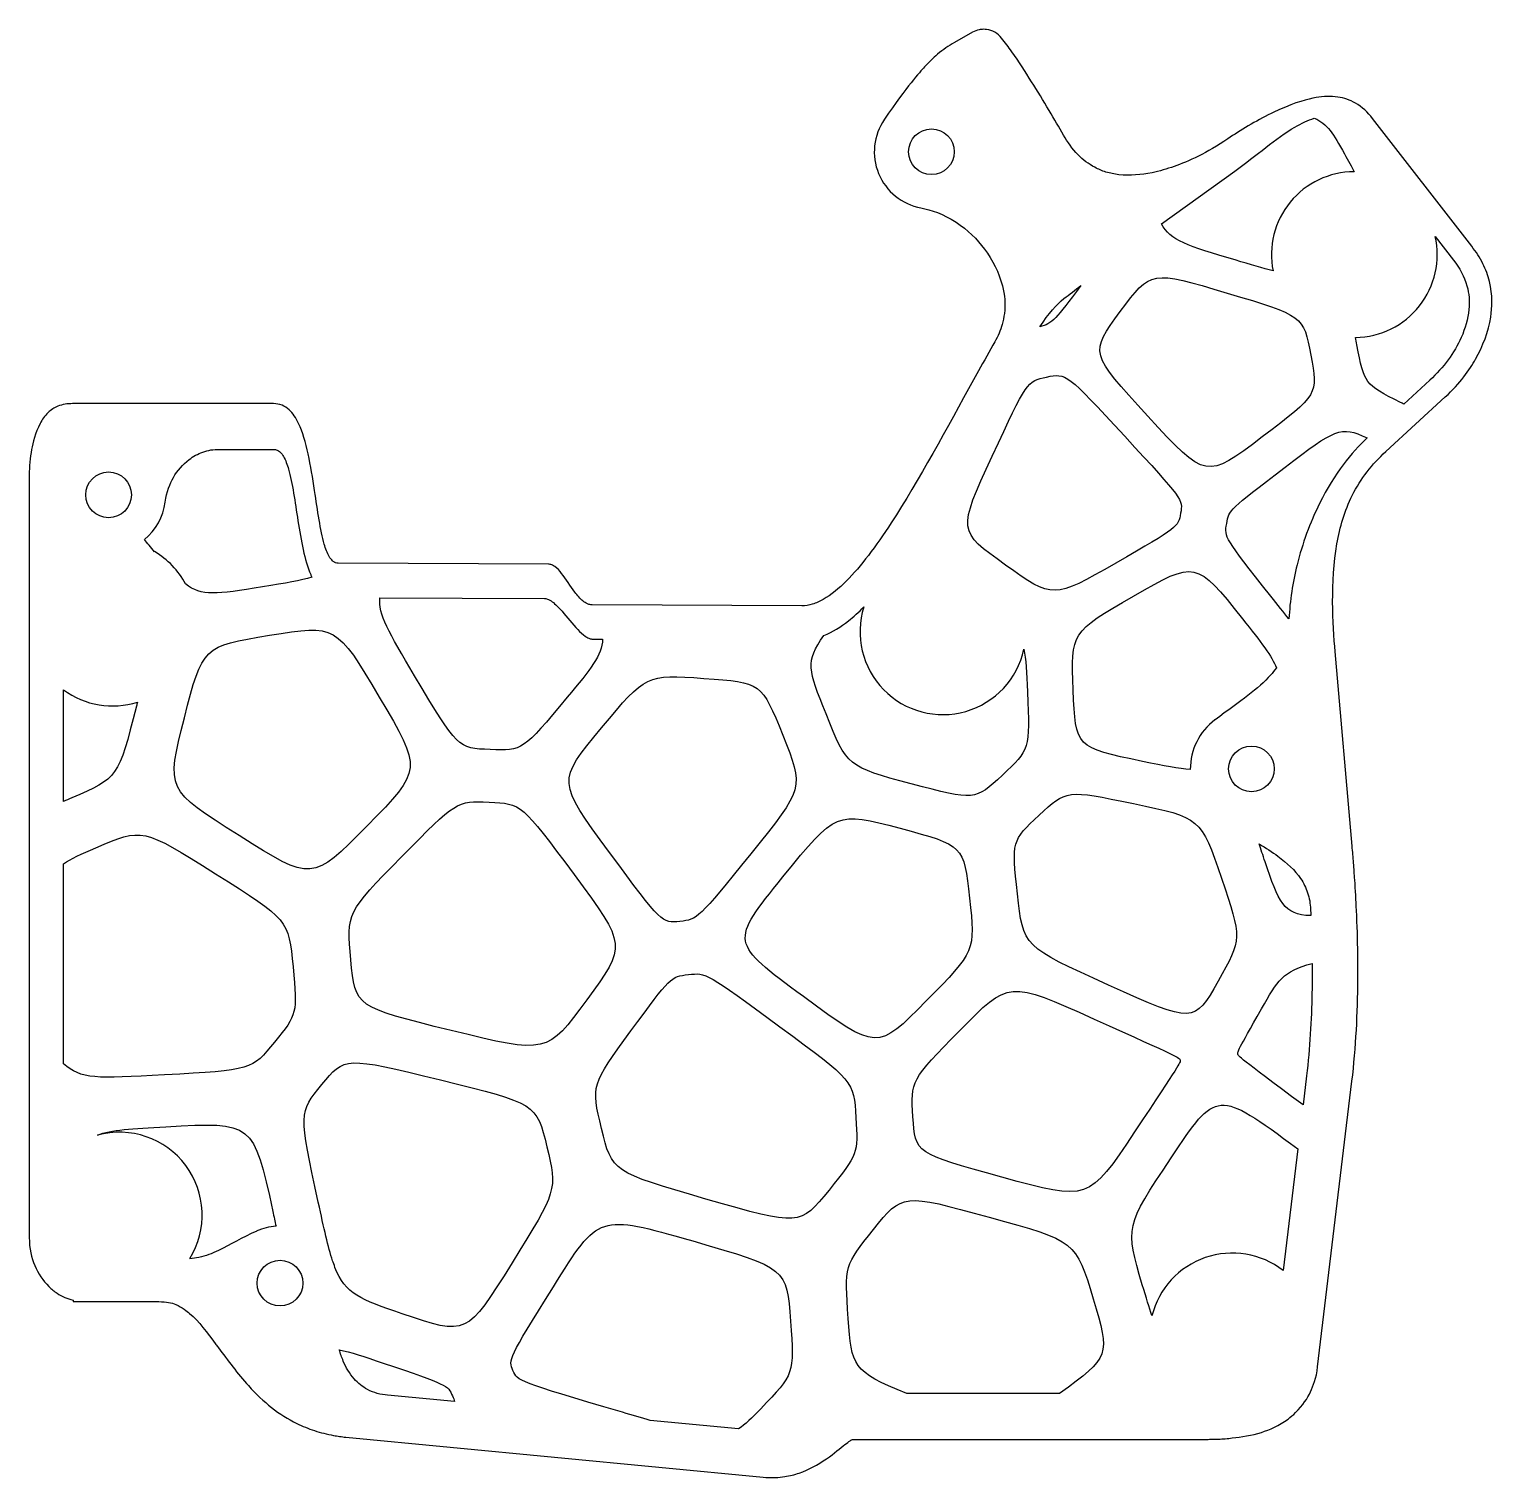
# Model space of a CAD drawing. Header units: millimetres. Extents: x -13 to 115, y -70 to 57.
import ezdxf

# ---------------------------------------------------------------- set-up
doc = ezdxf.new("R2010")
doc.units = ezdxf.units.MM
doc.layers.get('0').update_dxf_attribs({"linetype": 'CONTINUOUS'})

msp = doc.modelspace()

# ---------------------------------------------------------------- linework, layer by layer
for p, q in [((69.58, 56.46), (68.01, 55.57)), ((113.27, 37.73), (104.59, 48.91)), ((86.13, 39.69), (92.53, 44.3)), ((110.07, 38.6), (111.69, 36.51)), ((109.61, 26.02), (107.33, 23.92)), ((105.76, 19.77), (110.96, 24.55)), ((8.44, 23.96), (-9.15, 23.96)), ((3.69, 19.96), (8.44, 19.96)), ((-12.94, 17.73), (-12.94, -49)), ((32.48, 9.91), (14.1, 9.99)), ((17.74, 6.97), (32.13, 6.91)), ((54.65, 6.27), (36.3, 6.35)), ((36.29, 3.35), (37.23, 3.35)), ((102.81, -14.75), (101.32, 2.26)), ((-9.94, -10.85), (-9.94, -1.09)), ((-9.94, -33.8), (-9.94, -16.32)), ((98.82, -34.86), (98.51, -37.4)), ((99.79, -60.33), (102.79, -35.33)), ((98.05, -41.26), (96.77, -51.89)), ((-9.11, -54.49), (-9.11, -54.62)), ((-9.11, -54.62), (-1.6, -54.62)), ((77.2, -62.67), (63.84, -62.67)), ((24.27, -63.37), (18.42, -62.81)), ((49.12, -65.76), (41.39, -65.02)), ((14.76, -66.48), (51.27, -69.98)), ((59.11, -66.67), (90.07, -66.67))]:
    msp.add_line(p, q)
for centre in [(66, 46), (-6, 15.98), (94, -8), (9, -53)]:
    msp.add_circle(centre, 2)
for centre, radius, start, end in [((66, 46), 5, 145.3941, 259.3896), ((103, 37), 7.25, 90.0904, 191.3445), ((103, 37), 7.25, -89.1301, 12.7255), ((-6, 15.98), 5, 308.828, 352.7552), ((-5.65, 4.76), 7.25, 28.1832, 59.5176), ((67, 4), 7.25, 162.547, 347.7791), ((-5.65, 4.76), 7.25, 233.7025, 287.501), ((94, -8), 5.35, 126.6431, 180.5024), ((-5.06, -47.04), 7.25, -31.7623, 105.3069), ((9, -53), 5, 94.0491, 114.0826), ((9, -53), 5, 16.052, 23.1237), ((92.32, -57.62), 7.25, 52.1517, 165.8573)]:
    msp.add_arc(centre, radius, start, end)
for points, knots in [([(70.35, 56.7), (70.29, 56.7), (70.24, 56.69), (69.97, 56.64), (69.77, 56.56), (69.58, 56.46)], [0.20314695, 0.20314695, 0.20314695, 0.20314695, 0.22004633, 0.22004633, 0.28432522, 0.28432522, 0.28432522, 0.28432522]), ([(72.14, 55.95), (71.97, 56.16), (71.78, 56.33), (71.32, 56.58), (71.08, 56.67), (70.66, 56.72), (70.5, 56.72), (70.35, 56.7)], [0, 0, 0, 0, 0.0778814, 0.0778814, 0.1557675, 0.1557675, 0.2031469, 0.2031469, 0.2031469, 0.2031469]), ([(66.53, 54.53), (66.16, 54.21), (65.78, 53.84), (64.95, 52.95), (63.89, 51.75), (61.88, 48.84)], [0.1744643, 0.1744643, 0.1744643, 0.1744643, 0.3095459, 0.3095459, 0.4645663, 0.4645663, 0.4645663, 0.4645663]), ([(76.3, 49.6), (75.79, 50.46), (75.27, 51.34), (74.23, 52.98), (73.65, 53.89), (73.03, 54.76)], [0.229882, 0.229882, 0.229882, 0.229882, 0.4965283, 0.4965283, 0.7811762, 0.7811762, 0.7811762, 0.7811762]), ([(104.59, 48.91), (104.18, 49.45), (103.69, 49.92), (102.62, 50.53), (102.11, 50.71), (100.94, 50.88), (100.29, 50.85), (98.9, 50.61), (97.88, 50.34), (96.21, 49.58), (95.96, 49.47), (95.72, 49.35)], [0, 0, 0, 0, 0.2038995, 0.2038995, 0.3680706, 0.3680706, 0.559313, 0.559313, 0.7919885, 0.7919885, 0.8309705, 0.8309705, 0.8309705, 0.8309705]), ([(92.53, 44.3), (94.44, 45.67), (96.16, 47.19), (98.38, 48.5), (98.95, 48.77), (99.5, 48.93)], [0, 0, 0, 0, 0.7068339, 0.7068339, 0.9624367, 0.9624367, 0.9624367, 0.9624367]), ([(81.26, 44.23), (80.92, 44.34), (80.6, 44.47), (79.74, 44.93), (79.26, 45.3), (78.32, 46.26), (77.91, 46.85), (77.55, 47.46)], [0.1294665, 0.1294665, 0.1294665, 0.1294665, 0.2367976, 0.2367976, 0.4212273, 0.4212273, 0.6354424, 0.6354424, 0.6354424, 0.6354424]), ([(91.93, 47.13), (90.11, 45.89), (88.47, 45.15), (86.6, 44.49), (85.96, 44.3), (85.3, 44.17)], [0, 0, 0, 0, 0.6603037, 0.6603037, 0.991431, 0.991431, 0.991431, 0.991431]), ([(85.3, 44.17), (84.36, 43.97), (83.37, 43.89), (82.01, 44.04), (81.63, 44.12), (81.26, 44.23)], [0.8801815, 0.8801815, 0.8801815, 0.8801815, 1.3063813, 1.3063813, 1.4820835, 1.4820835, 1.4820835, 1.4820835]), ([(65.08, 41.09), (65.98, 40.92), (67.04, 40.57), (69.17, 39.18), (70, 38.34), (71.34, 36.53), (71.91, 35.43), (72.41, 33.48), (72.48, 32.66), (72.34, 31.52), (72.28, 31.2), (72.19, 30.9)], [0, 0, 0, 0, 0.274502, 0.274502, 0.525921, 0.525921, 0.801997, 0.801997, 0.995065, 0.995065, 1.070972, 1.070972, 1.070972, 1.070972]), ([(114.93, 31.54), (115.06, 32.38), (115.11, 33.46), (114.69, 35.18), (114.5, 35.7), (113.98, 36.74), (113.65, 37.25), (113.27, 37.73)], [0, 0, 0, 0, 0.2570265, 0.2570265, 0.3736149, 0.3736149, 0.5016627, 0.5016627, 0.5016627, 0.5016627]), ([(111.69, 36.51), (112.22, 35.83), (112.63, 35.09), (113.04, 33.59), (113.09, 32.9), (112.95, 31.36), (112.7, 30.53), (112.05, 29.07), (111.66, 28.41), (110.74, 27.16), (110.2, 26.57), (109.61, 26.02)], [0, 0, 0, 0, 0.256918, 0.256918, 0.467449, 0.467449, 0.722065, 0.722065, 0.947824, 0.947824, 1.188868, 1.188868, 1.188868, 1.188868]), ([(110.96, 24.55), (112.27, 25.75), (113.08, 26.91), (114.25, 28.99), (114.73, 30.25), (114.93, 31.54)], [0, 0, 0, 0, 0.534115, 0.534115, 1.17605, 1.17605, 1.17605, 1.17605]), ([(70.11, 26.82), (67.85, 22.72), (65.34, 18.03), (62.78, 14), (62.63, 13.76), (62.48, 13.53)], [0.280425, 0.280425, 0.280425, 0.280425, 1.583151, 1.583151, 1.664933, 1.664933, 1.664933, 1.664933]), ([(-9.15, 23.96), (-9.59, 23.96), (-10.03, 23.9), (-10.76, 23.6), (-11.04, 23.41), (-11.58, 22.9), (-11.81, 22.57), (-12.42, 21.42), (-12.63, 20.52), (-12.73, 19.96)], [0, 0, 0, 0, 0.1315171, 0.1315171, 0.2356973, 0.2356973, 0.3546651, 0.3546651, 0.625044, 0.625044, 0.625044, 0.625044]), ([(10.63, 22.22), (10.39, 22.72), (10.12, 23.13), (9.61, 23.59), (9.41, 23.73), (8.94, 23.92), (8.7, 23.96), (8.44, 23.96)], [0, 0, 0, 0, 0.1668479, 0.1668479, 0.2643432, 0.2643432, 0.3618436, 0.3618436, 0.3618436, 0.3618436]), ([(13.83, 10.05), (13.74, 10.09), (13.67, 10.14), (13.49, 10.31), (13.39, 10.44), (13.13, 10.88), (12.99, 11.27), (12.53, 12.88), (12.29, 14.59), (11.69, 18.54), (11.32, 20.75), (10.63, 22.22)], [0.0289796, 0.0289796, 0.0289796, 0.0289796, 0.0564356, 0.0564356, 0.1038222, 0.1038222, 0.2089605, 0.2089605, 0.5217706, 0.5217706, 0.9107578, 0.9107578, 0.9107578, 0.9107578]), ([(104.11, 20.96), (102.78, 19.69), (101.27, 17.88), (99.11, 13.53), (98.45, 11.7), (97.61, 8.31), (97.36, 6.72), (97.28, 5.12)], [0.039814, 0.039814, 0.039814, 0.039814, 0.568133, 0.568133, 0.907396, 0.907396, 1.1919, 1.1919, 1.1919, 1.1919]), ([(-12.73, 19.96), (-12.8, 19.59), (-12.85, 19.21), (-12.92, 18.47), (-12.94, 18.1), (-12.94, 17.73)], [0, 0, 0, 0, 0.1125672, 0.1125672, 0.2238392, 0.2238392, 0.2238392, 0.2238392]), ([(-1.04, 15.34), (-0.92, 16.26), (-0.63, 16.96), (0.02, 18.1), (0.49, 18.65), (1.41, 19.35), (1.81, 19.57), (2.71, 19.89), (3.19, 19.96), (3.69, 19.96)], [0, 0, 0, 0, 0.2783, 0.2783, 0.592815, 0.592815, 0.799804, 0.799804, 1.024159, 1.024159, 1.024159, 1.024159]), ([(8.44, 19.96), (8.55, 19.96), (8.64, 19.94), (8.84, 19.86), (8.93, 19.8), (9.13, 19.61), (9.23, 19.47), (9.49, 19.02), (9.63, 18.63), (10.09, 17.03), (10.31, 15.37), (10.84, 11.98), (11.14, 10.27), (11.72, 8.93), (11.75, 8.85), (11.79, 8.77)], [0, 0, 0, 0, 0.0306568, 0.0306568, 0.0627628, 0.0627628, 0.11277, 0.11277, 0.2194309, 0.2194309, 0.5286634, 0.5286634, 0.8492117, 0.8492117, 0.8699036, 0.8699036, 0.8699036, 0.8699036]), ([(101.32, 2.26), (101.11, 4.65), (100.9, 8.36), (101.73, 13.16), (102.15, 14.59), (103.56, 17.41), (104.55, 18.65), (105.76, 19.77)], [0, 0, 0, 0, 0.719815, 0.719815, 1.038098, 1.038098, 1.387758, 1.387758, 1.387758, 1.387758]), ([(62.48, 13.53), (61.13, 11.46), (59.82, 9.71), (57.91, 7.79), (57.23, 7.22), (56.23, 6.66), (55.91, 6.51), (55.27, 6.32), (54.96, 6.27), (54.65, 6.27)], [1.664933, 1.664933, 1.664933, 1.664933, 2.39761, 2.39761, 2.777423, 2.777423, 2.943409, 2.943409, 3.092617, 3.092617, 3.092617, 3.092617]), ([(14.1, 9.99), (14.01, 9.99), (13.93, 10), (13.84, 10.04), (13.83, 10.04), (13.83, 10.05)], [0, 0, 0, 0, 0.02720334, 0.02720334, 0.02897964, 0.02897964, 0.02897964, 0.02897964]), ([(36.3, 6.35), (36.17, 6.35), (36.04, 6.38), (35.76, 6.5), (35.62, 6.59), (35.25, 6.9), (35.02, 7.17), (34.41, 7.99), (34.03, 8.62), (33.46, 9.34), (33.26, 9.55), (32.97, 9.76), (32.88, 9.81), (32.68, 9.89), (32.58, 9.91), (32.48, 9.91)], [0, 0, 0, 0, 0.0399256, 0.0399256, 0.0905488, 0.0905488, 0.1846125, 0.1846125, 0.3555122, 0.3555122, 0.4364489, 0.4364489, 0.4725286, 0.4725286, 0.5053536, 0.5053536, 0.5053536, 0.5053536]), ([(32.13, 6.91), (32.22, 6.91), (32.31, 6.89), (32.54, 6.81), (32.68, 6.73), (33.1, 6.42), (33.39, 6.11), (34.13, 5.27), (34.6, 4.67), (35.27, 3.97), (35.49, 3.76), (35.8, 3.54), (35.9, 3.48), (36.1, 3.4), (36.19, 3.37), (36.29, 3.35)], [0, 0, 0, 0, 0.028544, 0.028544, 0.0721318, 0.0721318, 0.1634327, 0.1634327, 0.3094836, 0.3094836, 0.3787437, 0.3787437, 0.4091262, 0.4091262, 0.4351513, 0.4351513, 0.4351513, 0.4351513]), ([(56.59, 3.67), (57.36, 3.97), (58.08, 4.44), (59.19, 5.31), (59.64, 5.72), (60.08, 6.17)], [0.2024666, 0.2024666, 0.2024666, 0.2024666, 0.4513838, 0.4513838, 0.6273539, 0.6273539, 0.6273539, 0.6273539]), ([(96.18, 0.84), (96.02, 0.62), (95.85, 0.41), (94.6, -1), (93.07, -2.03), (90.81, -3.71)], [0.3594955, 0.3594955, 0.3594955, 0.3594955, 0.4407628, 0.4407628, 0.9250924, 0.9250924, 0.9250924, 0.9250924]), ([(94.67, -14.56), (95.27, -14.92), (95.81, -15.27), (97.12, -16.23), (97.8, -16.86), (98.56, -17.99), (98.76, -18.4), (99.07, -19.31), (99.15, -19.8), (99.17, -20.3)], [0.449703, 0.449703, 0.449703, 0.449703, 0.726003, 0.726003, 1.171215, 1.171215, 1.403729, 1.403729, 1.654033, 1.654033, 1.654033, 1.654033]), ([(103.04, -17.71), (103, -17.22), (102.97, -16.73), (102.89, -15.74), (102.85, -15.25), (102.81, -14.75)], [0, 0, 0, 0, 0.1482769, 0.1482769, 0.2967361, 0.2967361, 0.2967361, 0.2967361]), ([(102.79, -35.33), (103.15, -32.36), (103.29, -29.36), (103.31, -25.7), (103.31, -24.96), (103.3, -24.22)], [0, 0, 0, 0, 0.89937, 0.89937, 1.127884, 1.127884, 1.127884, 1.127884]), ([(99.3, -25.02), (99.31, -25.88), (99.31, -26.74), (99.25, -30.01), (99.11, -32.41), (98.82, -34.86)], [0.4631745, 0.4631745, 0.4631745, 0.4631745, 0.7149391, 0.7149391, 1.4359824, 1.4359824, 1.4359824, 1.4359824]), ([(6.96, -48.44), (5.66, -49.02), (4.66, -49.65), (3.05, -50.41), (2.49, -50.64), (1.64, -50.81), (1.38, -50.85), (1.11, -50.86)], [0, 0, 0, 0, 0.4282128, 0.4282128, 0.6684851, 0.6684851, 0.7782706, 0.7782706, 0.7782706, 0.7782706]), ([(-12.94, -49), (-12.94, -49.99), (-12.74, -50.78), (-12.16, -52.16), (-11.74, -52.79), (-11, -53.52), (-10.76, -53.72), (-10.5, -53.89)], [0, 0, 0, 0, 0.2972096, 0.2972096, 0.6166638, 0.6166638, 0.7555045, 0.7555045, 0.7555045, 0.7555045]), ([(-1.6, -54.62), (-0.94, -54.62), (-0.51, -54.7), (0.43, -55.1), (0.87, -55.46), (1.9, -56.35), (2.63, -57.32), (3.47, -58.46), (3.54, -58.55), (3.61, -58.65)], [0, 0, 0, 0, 0.195436, 0.195436, 0.461952, 0.461952, 1.424933, 1.424933, 1.51392, 1.51392, 1.51392, 1.51392]), ([(18.42, -62.81), (17.8, -62.75), (17.21, -62.6), (16.21, -62.07), (15.82, -61.76), (15.08, -60.91), (14.77, -60.37), (14.4, -59.5), (14.29, -59.17), (14.19, -58.83)], [0, 0, 0, 0, 0.1858686, 0.1858686, 0.3388783, 0.3388783, 0.5218336, 0.5218336, 0.6247699, 0.6247699, 0.6247699, 0.6247699]), ([(97.2, -64.89), (97.42, -64.72), (97.64, -64.54), (98.5, -63.71), (98.9, -63.08), (99.41, -62), (99.67, -61.31), (99.79, -60.33)], [0.6726538, 0.6726538, 0.6726538, 0.6726538, 0.7563619, 0.7563619, 1.0076558, 1.0076558, 1.2232241, 1.2232241, 1.2232241, 1.2232241]), ([(10.47, -65.27), (10.97, -65.52), (11.49, -65.73), (12.56, -66.08), (13.12, -66.22), (13.68, -66.33)], [0, 0, 0, 0, 0.1675236, 0.1675236, 0.3387267, 0.3387267, 0.3387267, 0.3387267]), ([(92.31, -66.55), (93.12, -66.47), (94.03, -66.32), (95.59, -65.83), (96.41, -65.47), (97.2, -64.89)], [0.108338, 0.108338, 0.108338, 0.108338, 0.1945339, 0.1945339, 0.2692908, 0.2692908, 0.2692908, 0.2692908]), ([(13.68, -66.33), (13.86, -66.36), (14.04, -66.39), (14.4, -66.44), (14.58, -66.46), (14.76, -66.48)], [0, 0, 0, 0, 0.0547823, 0.0547823, 0.1097298, 0.1097298, 0.1097298, 0.1097298]), ([(54.42, -69.62), (55.29, -69.32), (56.06, -68.89), (57.52, -67.88), (58.03, -67.43), (58.62, -66.97), (58.76, -66.87), (58.99, -66.72), (59.07, -66.68), (59.11, -66.67)], [0, 0, 0, 0, 0.274833, 0.274833, 0.5311647, 0.5311647, 0.6707072, 0.6707072, 0.8136309, 0.8136309, 0.8136309, 0.8136309]), ([(90.07, -66.67), (90.24, -66.67), (90.42, -66.66), (90.76, -66.66), (90.93, -66.65), (91.11, -66.65)], [0, 0, 0, 0, 0.0515433, 0.0515433, 0.1037701, 0.1037701, 0.1037701, 0.1037701]), ([(53.16, -69.93), (53.38, -69.9), (53.6, -69.85), (54.02, -69.75), (54.22, -69.69), (54.42, -69.62)], [0, 0, 0, 0, 0.0663826, 0.0663826, 0.1305568, 0.1305568, 0.1305568, 0.1305568])]:
    msp.add_open_spline(points, degree=3, knots=knots)
for points in [[(68.01, 55.57), (67.5, 55.28), (67.02, 54.94), (66.53, 54.53)], [(73.03, 54.76), (72.74, 55.17), (72.44, 55.57), (72.14, 55.95)], [(77.55, 47.46), (77.17, 48.13), (76.74, 48.86), (76.3, 49.6)], [(95.72, 49.35), (94.36, 48.68), (93.02, 47.87), (91.93, 47.13)], [(99.5, 48.93), (100.64, 48.48), (101.15, 47.58), (102.13, 45.82)], [(102.13, 45.82), (102.48, 45.2), (102.76, 44.69), (102.99, 44.25)], [(92.58, 36.53), (88.42, 37.77), (86.86, 38.24), (86.13, 39.69)], [(95.89, 35.57), (95.01, 35.8), (93.93, 36.12), (92.58, 36.53)], [(82.52, 32.02), (85.21, 35.64), (85.21, 35.64), (91.88, 33.64)], [(79.07, 34.3), (76.91, 31.39), (76.57, 30.96), (75.47, 30.68)], [(77.59, 33.15), (78.09, 33.53), (78.57, 33.91), (79.07, 34.3)], [(91.88, 33.64), (98.55, 31.65), (98.55, 31.65), (99.2, 28.21)], [(75.47, 30.68), (76.26, 31.83), (76.97, 32.69), (77.59, 33.15)], [(84.94, 22.86), (79.84, 28.39), (79.84, 28.39), (82.52, 32.02)], [(72.19, 30.9), (72.04, 30.37), (71.82, 29.86), (71.54, 29.37)], [(103.23, 29.11), (103.19, 29.34), (103.15, 29.55), (103.11, 29.75)], [(71.54, 29.37), (71.08, 28.56), (70.6, 27.71), (70.11, 26.82)], [(99.2, 28.21), (99.85, 24.77), (99.85, 24.77), (94.95, 21.05)], [(107.05, 24.06), (103.88, 25.67), (103.88, 25.67), (103.23, 29.11)], [(71.32, 19.37), (74.35, 25.93), (74.35, 25.93), (76.08, 26.29)], [(76.08, 26.29), (77.8, 26.64), (77.8, 26.64), (82.91, 21.11)], [(107.33, 23.92), (107.24, 23.97), (107.15, 24.01), (107.05, 24.06)], [(94.95, 21.05), (90.04, 17.32), (90.04, 17.32), (84.94, 22.86)], [(82.91, 21.11), (88.01, 15.57), (88.01, 15.57), (87.8, 14.37)], [(96.94, 18.39), (101.33, 21.73), (101.79, 22.08), (104.11, 20.96)], [(72.47, 9.84), (68.29, 12.82), (68.29, 12.82), (71.32, 19.37)], [(91.83, 13.46), (92.03, 14.67), (92.03, 14.67), (96.94, 18.39)], [(87.8, 14.37), (87.6, 13.16), (87.6, 13.16), (82.12, 10.01)], [(95.69, 7.12), (91.62, 12.26), (91.62, 12.26), (91.83, 13.46)], [(-1.97, 11), (-2.32, 11.4), (-2.62, 11.75), (-2.87, 12.08)], [(82.12, 10.01), (76.65, 6.86), (76.65, 6.86), (72.47, 9.84)], [(83.67, 7.11), (89.14, 10.26), (89.14, 10.26), (93.22, 5.12)], [(7.47, 7.93), (3.38, 7.27), (2.16, 7.08), (0.74, 8.18)], [(11.79, 8.77), (10.83, 8.47), (9.51, 8.26), (7.47, 7.93)], [(20.78, 0.15), (18.49, 4.01), (17.6, 5.53), (17.74, 6.97)], [(78.4, -1.09), (78.2, 3.95), (78.2, 3.95), (83.67, 7.11)], [(97.28, 5.12), (96.83, 5.68), (96.31, 6.34), (95.69, 7.12)], [(8.08, 3.69), (13.92, 4.63), (13.92, 4.63), (17.69, -1.72)], [(93.22, 5.12), (94.83, 3.08), (95.81, 1.85), (96.18, 0.84)], [(0.63, -3.54), (2.24, 2.74), (2.24, 2.74), (8.08, 3.69)], [(37.23, 3.35), (37.18, 1.93), (36.2, 0.76), (34.14, -1.73)], [(56.78, -3.19), (55.2, 0.73), (54.96, 1.33), (56.59, 3.67)], [(74.09, 2.47), (74.28, 1.6), (74.33, 0.46), (74.4, -1.26)], [(27.39, -6.31), (24.55, -6.2), (24.55, -6.2), (20.78, 0.15)], [(37.14, -4.41), (41.04, 0.29), (41.04, 0.29), (46.09, -0.08)], [(46.09, -0.08), (51.14, -0.44), (51.14, -0.44), (52.99, -5.06)], [(74.4, -1.26), (74.6, -6.31), (74.6, -6.31), (72.21, -8.55)], [(84.48, -7.35), (78.6, -6.13), (78.6, -6.13), (78.4, -1.09)], [(-3.56, -2.51), (-5.16, -8.79), (-5.16, -8.79), (-9.22, -10.54)], [(-3.47, -2.16), (-3.5, -2.27), (-3.53, -2.39), (-3.56, -2.51)], [(17.69, -1.72), (21.45, -8.07), (21.45, -8.07), (16.64, -12.97)], [(34.14, -1.73), (30.23, -6.42), (30.23, -6.42), (27.39, -6.31)], [(5.43, -13.84), (-0.97, -9.81), (-0.97, -9.81), (0.63, -3.54)], [(64.22, -9.3), (58.63, -7.81), (58.63, -7.81), (56.78, -3.19)], [(37.83, -15.31), (33.23, -9.1), (33.23, -9.1), (37.14, -4.41)], [(52.99, -5.06), (54.85, -9.68), (54.85, -9.68), (50.2, -15.42)], [(88.65, -8.05), (87.66, -8.01), (86.38, -7.74), (84.48, -7.35)], [(72.21, -8.55), (69.81, -10.79), (69.81, -10.79), (64.22, -9.3)], [(75.41, -12.06), (77.81, -9.82), (77.81, -9.82), (83.68, -11.04)], [(-9.22, -10.54), (-9.47, -10.65), (-9.71, -10.76), (-9.94, -10.85)], [(19.63, -15.7), (24.44, -10.8), (24.44, -10.8), (27.29, -10.91)], [(27.29, -10.91), (30.13, -11.03), (30.13, -11.03), (34.73, -17.24)], [(83.68, -11.04), (89.56, -12.26), (89.56, -12.26), (91.37, -17.56)], [(53.01, -17.45), (57.66, -11.7), (57.66, -11.7), (63.25, -13.2)], [(73.52, -18.93), (73.02, -14.3), (73.02, -14.3), (75.41, -12.06)], [(-7.1, -14.9), (-3.04, -13.15), (-3.04, -13.15), (3.36, -17.17)], [(16.64, -12.97), (11.82, -17.87), (11.82, -17.87), (5.43, -13.84)], [(63.25, -13.2), (68.84, -14.69), (68.84, -14.69), (69.34, -19.31)], [(-9.94, -16.32), (-9.29, -15.85), (-8.4, -15.47), (-7.1, -14.9)], [(43.99, -21.35), (42.43, -21.53), (42.43, -21.53), (37.83, -15.31)], [(95.19, -16.13), (95, -15.55), (94.82, -15.03), (94.67, -14.56)], [(15.2, -24.72), (14.81, -20.6), (14.81, -20.6), (19.63, -15.7)], [(50.2, -15.42), (45.54, -21.17), (45.54, -21.17), (43.99, -21.35)], [(99.2, -20.84), (96.79, -20.8), (96.38, -19.6), (95.19, -16.13)], [(3.36, -17.17), (9.75, -21.2), (9.75, -21.2), (10.14, -25.32)], [(34.73, -17.24), (39.33, -23.45), (39.33, -23.45), (35.85, -28.2)], [(54.81, -27.93), (48.35, -23.19), (48.35, -23.19), (53.01, -17.45)], [(91.37, -17.56), (93.18, -22.87), (93.18, -22.87), (91.08, -26.58)], [(103.19, -20.39), (103.15, -19.5), (103.1, -18.61), (103.04, -17.71)], [(81.5, -26.92), (74.02, -23.55), (74.02, -23.55), (73.52, -18.93)], [(69.34, -19.31), (69.84, -23.94), (69.84, -23.94), (65.55, -28.31)], [(99.17, -20.3), (99.18, -20.48), (99.19, -20.66), (99.2, -20.84)], [(103.3, -24.22), (103.29, -22.94), (103.25, -21.67), (103.19, -20.39)], [(10.14, -25.32), (10.52, -29.44), (10.52, -29.44), (8.53, -31.9)], [(23.98, -30.89), (15.58, -28.84), (15.58, -28.84), (15.2, -24.72)], [(94.88, -29), (96.28, -26.52), (96.74, -25.7), (99.3, -25.02)], [(39.7, -30.93), (43.18, -26.18), (43.18, -26.18), (44.73, -26)], [(44.73, -26), (46.29, -25.82), (46.29, -25.82), (52.74, -30.56)], [(91.08, -26.58), (88.98, -30.29), (88.98, -30.29), (81.5, -26.92)], [(65.55, -28.31), (61.26, -32.67), (61.26, -32.67), (54.81, -27.93)], [(68.47, -30.89), (72.76, -26.52), (72.76, -26.52), (80.24, -29.89)], [(35.85, -28.2), (32.37, -32.95), (32.37, -32.95), (23.98, -30.89)], [(92.81, -32.94), (92.78, -32.71), (92.78, -32.71), (94.88, -29)], [(52.74, -30.56), (59.2, -35.31), (59.2, -35.31), (59.39, -38.5)], [(80.24, -29.89), (87.72, -33.26), (87.72, -33.26), (87.76, -33.49)], [(8.53, -31.9), (6.53, -34.36), (6.53, -34.36), (-1.12, -34.78)], [(37.13, -39.47), (36.22, -35.68), (36.22, -35.68), (39.7, -30.93)], [(64.38, -38.45), (64.19, -35.26), (64.19, -35.26), (68.47, -30.89)], [(98.51, -37.4), (92.84, -33.17), (92.84, -33.15), (92.81, -32.94)], [(-1.12, -34.78), (-7.1, -35.11), (-8.4, -35.18), (-9.94, -33.8)], [(12.65, -35.63), (14.65, -33.17), (14.65, -33.17), (23.04, -35.22)], [(87.76, -33.49), (87.79, -33.72), (87.79, -33.72), (83.77, -39.77)], [(12.35, -45.92), (10.65, -38.09), (10.65, -38.09), (12.65, -35.63)], [(23.04, -35.22), (31.44, -37.28), (31.44, -37.28), (32.35, -41.07)], [(86.97, -42.04), (90.93, -36.08), (90.99, -35.99), (98.05, -41.26)], [(-6.97, -40.05), (-5.78, -39.57), (-3.96, -39.47), (-0.98, -39.31)], [(-0.98, -39.31), (6.66, -38.89), (6.66, -38.89), (8.37, -46.72)], [(46.27, -45.64), (38.05, -43.26), (38.05, -43.26), (37.13, -39.47)], [(59.39, -38.5), (59.58, -41.69), (59.58, -41.69), (57.04, -44.85)], [(72.16, -43.73), (64.57, -41.64), (64.57, -41.64), (64.38, -38.45)], [(83.77, -39.77), (79.75, -45.82), (79.75, -45.82), (72.16, -43.73)], [(32.35, -41.07), (33.26, -44.86), (33.26, -44.86), (29.3, -51.23)], [(84.45, -53.14), (82.95, -48.09), (82.95, -48.09), (86.97, -42.04)], [(13.6, -51.04), (13.21, -49.84), (12.85, -48.22), (12.35, -45.92)], [(57.04, -44.85), (54.5, -48.01), (54.5, -48.01), (46.27, -45.64)], [(60.93, -48.3), (63.47, -45.14), (63.47, -45.14), (71.06, -47.23)], [(8.37, -46.72), (8.47, -47.18), (8.56, -47.61), (8.65, -48.01)], [(71.06, -47.23), (78.65, -49.32), (78.65, -49.32), (80.15, -54.37)], [(32.92, -53.31), (36.88, -46.94), (36.88, -46.94), (45.11, -49.31)], [(58.72, -56.1), (58.39, -51.46), (58.39, -51.46), (60.93, -48.3)], [(45.11, -49.31), (53.34, -51.69), (53.34, -51.69), (53.67, -56.33)], [(19.7, -55.68), (16, -54.42), (14.72, -53.98), (13.81, -51.62)], [(29.3, -51.23), (25.34, -57.61), (25.34, -57.61), (19.7, -55.68)], [(29.38, -60.64), (28.96, -59.69), (28.96, -59.69), (32.92, -53.31)], [(85.29, -55.84), (85.05, -55.15), (84.79, -54.27), (84.45, -53.14)], [(-10.5, -53.89), (-10.07, -54.17), (-9.61, -54.37), (-9.11, -54.49)], [(80.15, -54.37), (81.63, -59.37), (81.65, -59.42), (77.2, -62.67)], [(53.67, -56.33), (54, -60.96), (54, -60.96), (51.06, -63.99)], [(63.84, -62.67), (59.04, -60.69), (59.01, -60.25), (58.72, -56.1)], [(3.61, -58.65), (4.44, -59.77), (5.28, -60.91), (6.24, -61.97)], [(14.19, -58.83), (15.17, -59.02), (16.35, -59.42), (18.03, -59.99)], [(18.03, -59.99), (23.68, -61.92), (23.68, -61.92), (24.09, -62.87)], [(38.96, -64.3), (29.79, -61.59), (29.79, -61.59), (29.38, -60.64)], [(6.24, -61.97), (7.56, -63.43), (8.91, -64.51), (10.47, -65.27)], [(24.09, -62.87), (24.17, -63.05), (24.23, -63.2), (24.27, -63.37)], [(51.06, -63.99), (50.28, -64.79), (49.71, -65.38), (49.12, -65.76)], [(41.39, -65.02), (40.66, -64.8), (39.85, -64.57), (38.96, -64.3)], [(91.11, -66.65), (91.51, -66.63), (91.91, -66.6), (92.31, -66.55)], [(51.27, -69.98), (51.59, -70.01), (51.95, -70.03), (52.34, -70.01)], [(52.34, -70.01), (52.61, -70), (52.89, -69.97), (53.16, -69.93)]]:
    msp.add_open_spline(points, degree=3)

doc.saveas('drawing.dxf')
